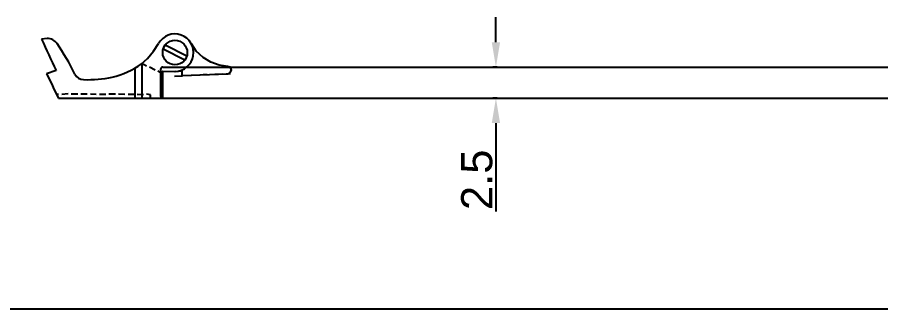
# Model space of a CAD drawing. Header units: millimetres. Extents: x 7018 to 13530, y 4187 to 5692.
# Drawn here: x 9919.2 to 9988.6, y 5175.3 to 5198.7 of the extents above; entities that cross this region are included whole.
import ezdxf

# ---------------------------------------------------------------- set-up
doc = ezdxf.new("R2010")
doc.units = ezdxf.units.MM
doc.linetypes.add('HIDDEN2', pattern=[0.1875, 0.125, -0.0625])
doc.layers.add('Dimension', color=3, linetype='Continuous')
doc.layers.add('Hidden Line', color=1, linetype='HIDDEN2')
doc.styles.get("Standard").update_dxf_attribs({"font": 'arial.ttf'})
doc.dimstyles.new('Standard$0', dxfattribs={"dimtxt": 2.3, "dimasz": 2, "dimexe": 1, "dimexo": 1, "dimgap": 1, "dimtad": 1, "dimdec": 1, "dimzin": 0, "dimdsep": 46, "dimtxsty": 'Standard', "dimcen": 0, "dimclrd": 4, "dimclre": 4, "dimclrt": 4, "dimadec": 1, "dimazin": 0, "dimtfac": 1, "dimtdec": 1, "dimtofl": 0, "dimtmove": 0, "dimatfit": 0, "dimfxl": 1, "dimtfillclr": 256, "dimtolj": 1, "dimtzin": 0, "dimlwd": -1, "dimlwe": -1, "dimarcsym": 1})

# ---------------------------------------------------------------- blocks, each defined once
blk = doc.blocks.new('*D3108')
at = {"layer": 'Defpoints', "color": 0, "transparency": 16777216}
for p in [(9958.041, 5194.693), (9957.704, 5192.193), (9958.041, 5192.193)]:
    blk.add_point(p, dxfattribs=at)
at = {"layer": 'Dimension', "color": 3, "transparency": 16777216}
for p, q in [((9957.704, 5196.693), (9957.704, 5198.693)), ((9957.791, 5194.693), (9957.454, 5194.693)), ((9957.791, 5192.193), (9957.454, 5192.193)), ((9957.704, 5190.193), (9957.704, 5183.08))]:
    blk.add_line(p, q, dxfattribs=at)
for points in [[(9957.371, 5196.693), (9958.037, 5196.693), (9957.704, 5194.693)], [(9957.371, 5190.193), (9958.037, 5190.193), (9957.704, 5192.193)]]:
    blk.add_solid(points, dxfattribs=at)
at = {"layer": 'Dimension', "transparency": 16777216, "insert": (9956.178, 5185.637), "char_height": 2.5, "attachment_point": 5, "rotation": 90}
blk.add_mtext('\\A1;2.5', dxfattribs=at)

msp = doc.modelspace()

# ---------------------------------------------------------------- linework, layer by layer
for p, q in [((9930.18, 5195.959), (9930.597, 5196.576)), ((9929.715, 5195.377), (9930.18, 5195.959)), ((9929.224, 5194.961), (9929.715, 5195.377)), ((9930.751, 5194.493), (9930.751, 5192.393)), ((9930.951, 5194.693), (10077.511, 5194.693)), ((9930.951, 5192.193), (10077.511, 5192.193)), ((9845.894, 5175.281), (10242.332, 5175.281))]:
    msp.add_line(p, q)
for points in [[(9921.646, 5196.999), (9921.195, 5196.931)], [(9932.464, 5194.39), (9932.48, 5194.008), (9936.166, 5194.144), (9936.361, 5194.259), (9936.461, 5194.444), (9936.381, 5194.688), (9936.16, 5194.739), (9935.462, 5194.846), (9934.787, 5195.084), (9934.176, 5195.46), (9933.629, 5195.973), (9933.242, 5196.553)], [(9922.365, 5194.421), (9921.604, 5194.16)], [(9928.708, 5192.199), (9928.721, 5194.629)], [(9929.26, 5194.991), (9929.262, 5192.198)], [(9930.926, 5193.857), (9930.924, 5192.195), (9930.933, 5194.369), (9931.916, 5194.349), (9931.958, 5194.355)], [(9931.916, 5194.349), (9932.464, 5194.39)], [(9922.552, 5192.195), (9930.924, 5192.195)], [(9926.533, 5192.208), (9926.748, 5192.198)]]:
    msp.add_lwpolyline(points)
msp.add_lwpolyline([(9932.783, 5195.375), (9932.718, 5195.238), (9930.965, 5196.121), (9931.058, 5196.348), (9931.122, 5196.486), (9932.876, 5195.603)], close=True)
msp.add_circle((9931.918, 5195.858), 0.987)
for centre, radius, start, end in [((9931.91, 5195.85), 1.501, 270.23207, 151.03439), ((10080.651, 5269.758), 175.3, 204.54745, 205.45241), ((9921.575, 5195.896), 1.106, 38.19475, 86.34459), ((9906.757, 5185.786), 19.042, 25.99275, 34.5286), ((9925.345, 5200.293), 6.593, 283.42236, 306.04223), ((9930.951, 5194.493), 0.2, 90, 180), ((10080.651, 5269.758), 176.1, 205.42281, 206.13261), ((9924.592, 5194.482), 0.8, 205.99275, 269.0328), ((9924.768, 5204.952), 11.272, 269.0328, 280.77304), ((9930.951, 5192.393), 0.2, 180, 270)]:
    msp.add_arc(centre, radius, start, end)
at = {"layer": 'Hidden Line', "ltscale": 5}
for points in [[(9929.637, 5194.769), (9929.26, 5194.991)], [(9930.325, 5194.447), (9929.864, 5194.675)], [(9930.923, 5194.155), (9930.552, 5194.354)], [(9931.89, 5193.961), (9932.611, 5193.986)], [(9933.242, 5194.039), (9934.51, 5194.105)], [(9935.106, 5194.11), (9936.374, 5194.175)], [(9922.569, 5192.499), (9922.404, 5192.498)], [(9923.332, 5192.53), (9922.826, 5192.496)], [(9924.1, 5192.519), (9923.588, 5192.527)], [(9924.869, 5192.509), (9924.356, 5192.516)], [(9925.596, 5192.491), (9925.125, 5192.505)], [(9926.364, 5192.481), (9925.852, 5192.488)], [(9927.126, 5192.512), (9926.614, 5192.519)], [(9927.895, 5192.501), (9927.382, 5192.508)], [(9928.663, 5192.49), (9928.151, 5192.497)], [(9929.39, 5192.473), (9928.878, 5192.48)], [(9929.947, 5192.195), (9929.944, 5192.472), (9929.64, 5192.511)]]:
    msp.add_lwpolyline(points, dxfattribs=at)

# ---------------------------------------------------------------- dimensions: what is measured, and where the dimension line sits
at = {"layer": 'Dimension'}
dim = msp.add_linear_dim(base=(9957.704, 5192.193), p1=(9958.041, 5194.693), p2=(9958.041, 5192.193), angle=90, dimstyle='Standard$0', override={"dimtxt": 2.5, "dimexe": 0.25, "dimexo": 0.25, "dimgap": 0.25, "dimtad": 1, "dimtih": 0, "dimtoh": 0, "dimclrd": 3, "dimclre": 3, "dimclrt": 256, "dimadec": 2, "dimtp": 1, "dimtm": 1, "dimtdec": 0, "dimatfit": 3}, dxfattribs=at)
dim.commit()
dim.dimension.update_dxf_attribs({"geometry": '*D3108', "text_midpoint": (9956.178, 5185.637)})

doc.saveas('drawing.dxf')
